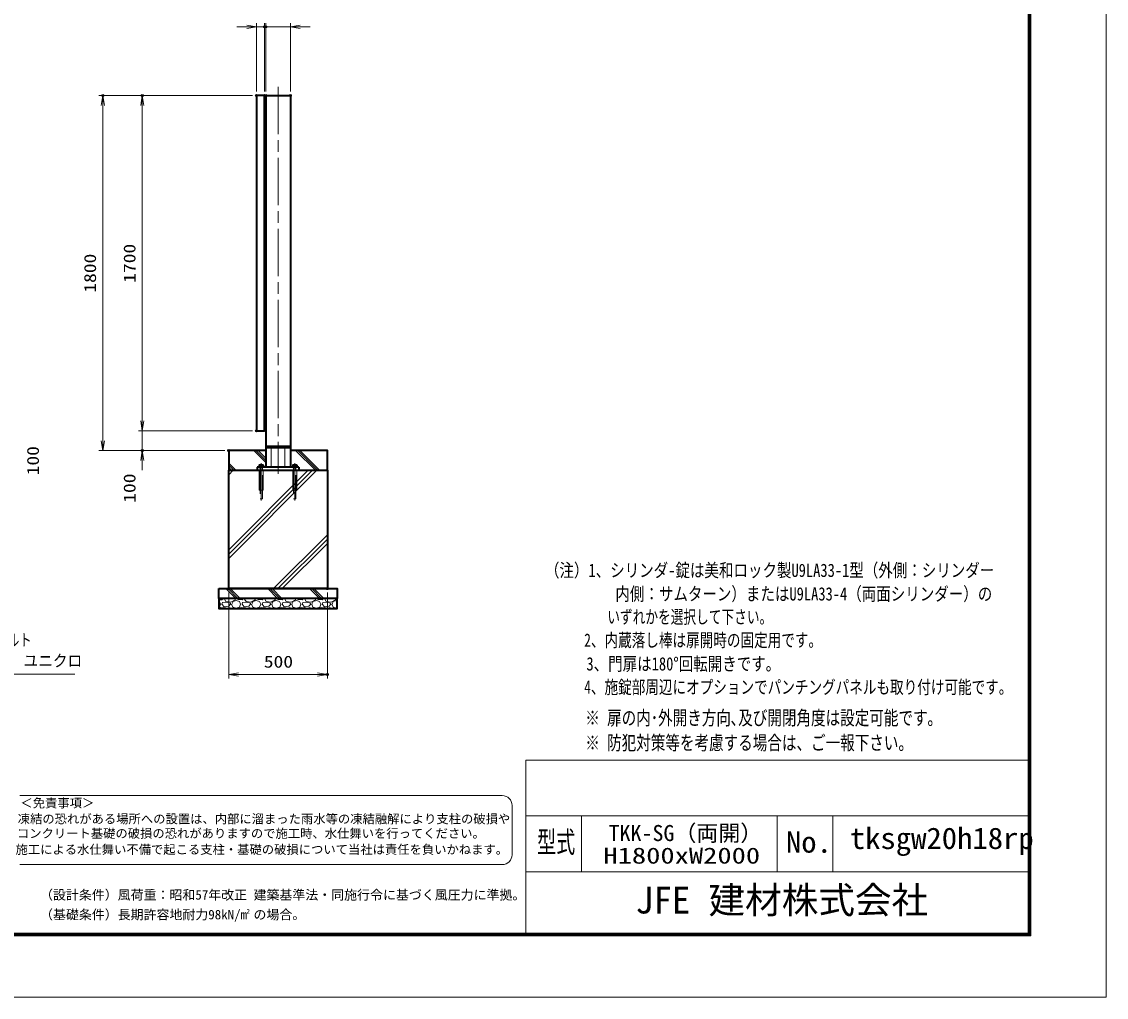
# Model space of a CAD drawing. Units: millimetres at full size. Extents: x -5940 to 5940, y -4200 to 4200.
# Drawn here: x 443 to 5940, y -4200 to 746 of the extents above; entities that cross this region are included whole.
import ezdxf
from ezdxf.enums import TextEntityAlignment as Align

# ---------------------------------------------------------------- set-up
doc = ezdxf.new("R2010")
doc.units = ezdxf.units.MM
doc.header["$LTSCALE"] = 20
doc.header["$PDMODE"] = 32
doc.header["$PDSIZE"] = 10
doc.linetypes.add('DASHED', pattern=[7.5, 6, -1.5])
doc.linetypes.add('USER1', pattern=[18, 12, -1.5, 3, -1.5])
for name, color, linetype, lineweight in [('0-0_D-TTL', 7, 'Continuous', 18), ('0-1_外形線', 7, 'Continuous', 35), ('0-2_隠れ線', 140, 'DASHED', 18), ('0-3_軸線', 200, 'USER1', 15), ('0-5_細線', 2, 'Continuous', 35), ('0-6_寸法線', 4, 'Continuous', 18), ('0-7_0', 7, 'Continuous', 18), ('0-E_ハッチング', 253, 'Continuous', 13), ('1-0_D-TTL-TXT', 7, 'Continuous', 18)]:
    doc.layers.add(name, color=color, linetype=linetype, lineweight=lineweight)
for name, color, linetype in [('0-8_Defpoints', 7, 'Continuous'), ('0-F_文字', 254, 'Continuous'), ('1-1_WAKU', 7, 'Continuous')]:
    doc.layers.add(name, color=color, linetype=linetype)
doc.styles.add('ＭＳ ゴシック', font='')
doc.styles.get('ＭＳ ゴシック').set_extended_font_data('MS Gothic')

# ---------------------------------------------------------------- blocks, each defined once
blk = doc.blocks.new('PROFSP005ACXU6')
at = {"layer": '0-1_外形線'}
for p, q in [((12, 166), (12, 0)), ((199.9, 103.9), (12, 103.9)), ((12, -166), (12, 0)), ((216, 0), (216, 180)), ((199.9, -103.9), (12, -103.9))]:
    blk.add_line(p, q, dxfattribs=at)
for points in [[(108, 207.8), (12, 207.8), (12, 166), (0, 166), (0, 0)], [(108, -207.8), (12, -207.8), (12, -166), (0, -166), (0, 0)], [(216, 180), (199.9, 207.8), (108, 207.8)], [(216, 0), (216, -180), (199.9, -207.8), (108, -207.8)]]:
    blk.add_lwpolyline(points, dxfattribs=at)
for centre, radius, start, end in [((124, 155.9), 92, 325.61587, 34.38413), ((-127.9, 0), 343.9, 342.41211, 17.58789), ((124, -155.9), 92, 325.61587, 34.38413)]:
    blk.add_arc(centre, radius, start, end, dxfattribs=at)
blk = doc.blocks.new('A$C7A822601')
at = {"layer": '0-7_0', "rotation": 90}
blk.add_blockref('PROFSP005ACXU6', (0, 0), dxfattribs=at)
blk = doc.blocks.new('_Open')
at = {"layer": '0-7_0'}
blk.add_line((-20, 3.333), (0, 0), dxfattribs=at)
blk.add_lwpolyline([(-20, -3.333), (0, 0), (-20, 0)], dxfattribs=at)
blk = doc.blocks.new('_DOTSMALL')
at = {"layer": '0-7_0'}
blk.add_line((-1.25, 0), (1.25, 0), dxfattribs=at)
blk = doc.blocks.new('S29')
at = {"layer": '0-6_寸法線'}
for points in [[(-1807068, 57425190.5), (-1820750.4, 57425190.5), (-1829416.6, 57444101.5), (-1829833.2, 57445010.6)], [(-1829265.1, 57444170.9), (-1829833.2, 57445010.6), (-1829568.1, 57444032.1)]]:
    blk.add_lwpolyline(points, dxfattribs=at)
at = {"layer": '0-6_寸法線', "color": 254, "style": 'ＭＳ ゴシック'}
for s, width, p in [('アンカ-ボルト', 0.75, (-1819490.4, 57427687.3)), ('M12×160\u3000ユニクロ', 0.9, (-1819682.4, 57425587.3))]:
    blk.add_text(s, height=1212, dxfattribs=dict(at, width=width)).set_placement(p, align=Align.BOTTOM_LEFT)

msp = doc.modelspace()

# ---------------------------------------------------------------- linework, layer by layer
at = {"layer": '0-0_D-TTL'}
for p, q in [((2998.29, -2997.86), (2998.29, -3874.71)), ((2998.29, -2997.86), (5544, -2997.86)), ((2998.29, -3280.71), (5544, -3280.71)), ((3281.14, -3280.71), (3281.14, -3563.57)), ((4271.14, -3280.71), (4271.14, -3563.57)), ((4554, -3280.71), (4554, -3563.57)), ((2998.29, -3563.57), (5544, -3563.57))]:
    msp.add_line(p, q, dxfattribs=at)
for points in [[(-5940, -4200), (5940, -4200), (5940, 4200), (-5940, 4200)], [(-5558.14, 3889.71), (5558.14, 3889.71), (5558.14, -3888.86), (-5558.14, -3888.86)], [(-5554.61, 3886.18), (5554.61, 3886.18), (5554.61, -3885.32), (-5554.61, -3885.32)], [(-5551.07, 3882.64), (5551.07, 3882.64), (5551.07, -3881.79), (-5551.07, -3881.79)], [(-5547.54, 3879.11), (5547.54, 3879.11), (5547.54, -3878.25), (-5547.54, -3878.25)], [(-5544, 3875.57), (5544, 3875.57), (5544, -3874.71), (-5544, -3874.71)]]:
    msp.add_lwpolyline(points, close=True, dxfattribs=at)
at = {"layer": '0-1_外形線'}
for p, q in [((1679.81, 371.52), (1679.81, -1512.48)), ((1679.81, 371.52), (1804.81, 371.52)), ((1804.81, 371.52), (1804.81, -1512.48)), ((1804.81, -1407.48), (1679.81, -1407.48)), ((1679.81, -1412.48), (1804.81, -1412.48)), ((1707.31, -1407.48), (1707.31, -1412.48)), ((1777.31, -1407.48), (1777.31, -1412.48)), ((1847.31, -1512.48), (1637.31, -1512.48)), ((1637.31, -1512.48), (1637.31, -1528.48)), ((1637.31, -1528.48), (1847.31, -1528.48)), ((1847.31, -1512.48), (1847.31, -1528.48))]:
    msp.add_line(p, q, dxfattribs=at)
for points in [[(1673.81, 371.52), (1633.81, 371.52), (1633.81, -1328.48), (1673.81, -1328.48)], [(1673.81, 306.52), (1679.81, 306.52), (1679.81, 356.52), (1673.81, 356.52)], [(1673.81, -1313.48), (1679.81, -1313.48), (1679.81, -1263.48), (1673.81, -1263.48)], [(1492.31, -1528.48), (1992.31, -1528.48), (1992.31, -2128.48), (1492.31, -2128.48)], [(1442.31, -2128.48), (2042.31, -2128.48), (2042.31, -2178.48), (1442.31, -2178.48)], [(2042.31, -2178.48), (1442.31, -2178.48), (1442.31, -2228.48), (2042.31, -2228.48)]]:
    msp.add_lwpolyline(points, close=True, dxfattribs=at)
msp.add_lwpolyline([(1679.81, -1428.48), (1492.31, -1428.48), (1492.31, -1528.48), (1992.31, -1528.48), (1992.31, -1428.48), (1804.81, -1428.48)], dxfattribs=at)
at = {"layer": '0-2_隠れ線'}
for p, q in [((1707.31, -1512.48), (1707.31, -1412.48)), ((1777.31, -1512.48), (1777.31, -1412.48)), ((1651.31, -1512.48), (1651.31, -1528.48)), ((1651.31, -1528.48), (1651.31, -1672.48)), ((1663.31, -1512.48), (1663.31, -1528.48)), ((1663.31, -1672.48), (1663.31, -1528.48)), ((1817.31, -1528.48), (1817.31, -1628.48)), ((1821.31, -1512.48), (1821.31, -1528.48)), ((1833.31, -1512.48), (1833.31, -1528.48)), ((1833.31, -1672.48), (1833.31, -1528.48)), ((1837.31, -1628.48), (1837.31, -1528.48)), ((1817.31, -1628.48), (1837.31, -1628.48)), ((1651.31, -1672.48), (1663.31, -1672.48))]:
    msp.add_line(p, q, dxfattribs=at)
for points in [[(1647.31, -1528.48), (1647.31, -1628.48), (1667.31, -1628.48), (1667.31, -1528.48)], [(1821.31, -1528.48), (1821.31, -1672.48), (1833.31, -1672.48)]]:
    msp.add_lwpolyline(points, dxfattribs=at)
at = {"layer": '0-3_軸線'}
for p, q in [((1742.31, 415.22), (1742.31, -1546.99)), ((1657.31, -1493.14), (1657.31, -1681.02)), ((1827.31, -1493.14), (1827.31, -1681.02))]:
    msp.add_line(p, q, dxfattribs=at)
at = {"layer": '0-6_寸法線'}
for p, q in [((1583.81, 718.85), (1533.81, 718.85)), ((1633.81, 391.52), (1633.81, 738.85)), ((1633.81, 718.85), (1673.81, 718.85)), ((1673.81, 391.52), (1673.81, 738.85)), ((1673.81, 391.52), (1673.81, 738.85)), ((1679.81, 718.85), (1673.81, 718.85)), ((1679.81, 391.52), (1679.81, 738.85)), ((1679.81, 391.52), (1679.81, 738.85)), ((1804.81, 718.85), (1679.81, 718.85)), ((1804.81, 391.52), (1804.81, 738.85)), ((1854.81, 718.85), (1904.81, 718.85)), ((1613.81, 371.52), (834.59, 371.52)), ((854.59, -1428.48), (854.59, 371.52)), ((1613.81, 371.52), (1034.59, 371.52)), ((1054.59, -1328.48), (1054.59, 371.52)), ((1054.59, -1278.48), (1054.59, -1228.48)), ((1613.81, -1328.48), (1034.59, -1328.48)), ((1613.81, -1328.48), (1034.59, -1328.48)), ((1054.59, -1328.48), (1054.59, -1428.48)), ((1472.31, -1428.48), (834.59, -1428.48)), ((1472.31, -1428.48), (1034.59, -1428.48)), ((1054.59, -1478.48), (1054.59, -1528.48)), ((1492.31, -2148.48), (1492.31, -2583.41)), ((1992.31, -2148.48), (1992.31, -2583.41)), ((1492.31, -2563.41), (1992.31, -2563.41))]:
    msp.add_line(p, q, dxfattribs=at)
at = {"layer": '0-8_Defpoints'}
for p in [(1673.81, 718.85), (1679.81, 718.85), (854.59, 371.52), (1054.59, 371.52), (1633.81, 371.52), (1633.81, 371.52), (1673.81, 371.52), (1679.81, 371.52), (1804.81, 371.52), (1633.81, -1328.48), (1054.59, -1428.48), (1492.31, -1428.48), (1492.31, -2128.48), (1992.31, -2128.48), (1992.31, -2563.41)]:
    msp.add_point(p, dxfattribs=at)
at = {"layer": '0-E_ハッチング'}
for p, q in [((1679.81, -1488.86), (1619.43, -1428.48)), ((1679.81, -1477.98), (1630.31, -1428.48)), ((1679.81, -1467.11), (1641.18, -1428.48)), ((1931.56, -1528.48), (1831.56, -1428.48)), ((1942.44, -1528.48), (1842.44, -1428.48)), ((1953.31, -1528.48), (1853.31, -1428.48)), ((1529.05, -1528.48), (1492.31, -1491.74)), ((1518.18, -1528.48), (1492.31, -1502.61)), ((1507.3, -1528.48), (1492.31, -1513.49)), ((1492.31, -1931.62), (1895.45, -1528.48)), ((1492.31, -1529.11), (1492.93, -1528.48)), ((1492.31, -1953.37), (1917.2, -1528.48)), ((1492.31, -1550.86), (1514.68, -1528.48)), ((1492.31, -1975.12), (1938.95, -1528.48)), ((1719.71, -2128.48), (1992.31, -1855.89)), ((1741.46, -2128.48), (1992.31, -1877.64)), ((1763.21, -2128.48), (1992.31, -1899.39)), ((1528.38, -2178.48), (1478.38, -2128.48)), ((1539.26, -2178.48), (1489.26, -2128.48)), ((1550.13, -2178.48), (1500.13, -2128.48)), ((1740.51, -2178.48), (1690.51, -2128.48)), ((1751.39, -2178.48), (1701.39, -2128.48)), ((1762.26, -2178.48), (1712.26, -2128.48)), ((1952.64, -2178.48), (1902.64, -2128.48)), ((1963.52, -2178.48), (1913.52, -2128.48)), ((1974.39, -2178.48), (1924.39, -2128.48)), ((1442.31, -2184.48), (1458.32, -2185.24)), ((1442.31, -2193.34), (1445.12, -2194.39)), ((1445.12, -2194.39), (1451.21, -2207.6)), ((1458.32, -2185.24), (1467.08, -2178.48)), ((1480.68, -2197.44), (1461.37, -2199.47)), ((1471.53, -2182.2), (1474.87, -2178.48)), ((1478.64, -2194.39), (1471.53, -2182.2)), ((1504.04, -2196.42), (1478.64, -2194.39)), ((1501, -2202.52), (1480.68, -2197.44)), ((1525.38, -2185.24), (1504.04, -2196.42)), ((1508.11, -2207.6), (1514.2, -2193.37)), ((1514.2, -2193.37), (1530.46, -2188.29)), ((1527.31, -2178.48), (1525.38, -2185.24)), ((1530.46, -2188.29), (1546.72, -2194.39)), ((1536.17, -2178.48), (1538.59, -2184.23)), ((1538.59, -2184.23), (1559.92, -2185.24)), ((1546.72, -2194.39), (1552.81, -2207.6)), ((1559.92, -2185.24), (1568.68, -2178.48)), ((1582.28, -2197.44), (1562.97, -2199.47)), ((1573.13, -2182.2), (1576.47, -2178.48)), ((1580.24, -2194.39), (1573.13, -2182.2)), ((1605.64, -2196.42), (1580.24, -2194.39)), ((1602.6, -2202.52), (1582.28, -2197.44)), ((1626.98, -2185.24), (1605.64, -2196.42)), ((1609.71, -2207.6), (1615.8, -2193.37)), ((1615.8, -2193.37), (1632.06, -2188.29)), ((1628.91, -2178.48), (1626.98, -2185.24)), ((1632.06, -2188.29), (1648.32, -2194.39)), ((1637.77, -2178.48), (1640.19, -2184.23)), ((1640.19, -2184.23), (1661.52, -2185.24)), ((1648.32, -2194.39), (1654.41, -2207.6)), ((1661.52, -2185.24), (1670.28, -2178.48)), ((1683.88, -2197.44), (1664.57, -2199.47)), ((1674.73, -2182.2), (1678.07, -2178.48)), ((1681.84, -2194.39), (1674.73, -2182.2)), ((1707.24, -2196.42), (1681.84, -2194.39)), ((1704.2, -2202.52), (1683.88, -2197.44)), ((1728.58, -2185.24), (1707.24, -2196.42)), ((1711.31, -2207.6), (1717.4, -2193.37)), ((1717.4, -2193.37), (1733.66, -2188.29)), ((1730.51, -2178.48), (1728.58, -2185.24)), ((1733.66, -2188.29), (1749.92, -2194.39)), ((1739.37, -2178.48), (1741.79, -2184.23)), ((1741.79, -2184.23), (1763.12, -2185.24)), ((1749.92, -2194.39), (1756.01, -2207.6)), ((1763.12, -2185.24), (1771.88, -2178.48)), ((1785.48, -2197.44), (1766.17, -2199.47)), ((1776.33, -2182.2), (1779.67, -2178.48)), ((1783.44, -2194.39), (1776.33, -2182.2)), ((1808.84, -2196.42), (1783.44, -2194.39)), ((1805.8, -2202.52), (1785.48, -2197.44)), ((1830.18, -2185.24), (1808.84, -2196.42)), ((1812.91, -2207.6), (1819, -2193.37)), ((1819, -2193.37), (1835.26, -2188.29)), ((1832.11, -2178.48), (1830.18, -2185.24)), ((1835.26, -2188.29), (1851.52, -2194.39)), ((1840.97, -2178.48), (1843.39, -2184.23)), ((1843.39, -2184.23), (1864.72, -2185.24)), ((1851.52, -2194.39), (1857.61, -2207.6)), ((1864.72, -2185.24), (1873.48, -2178.48)), ((1887.08, -2197.44), (1867.77, -2199.47)), ((1877.93, -2182.2), (1881.27, -2178.48)), ((1885.04, -2194.39), (1877.93, -2182.2)), ((1910.44, -2196.42), (1885.04, -2194.39)), ((1907.4, -2202.52), (1887.08, -2197.44)), ((1931.78, -2185.24), (1910.44, -2196.42)), ((1914.51, -2207.6), (1920.6, -2193.37)), ((1920.6, -2193.37), (1936.86, -2188.29)), ((1933.71, -2178.48), (1931.78, -2185.24)), ((1936.86, -2188.29), (1953.12, -2194.39)), ((1942.57, -2178.48), (1944.99, -2184.23)), ((1944.99, -2184.23), (1966.32, -2185.24)), ((1953.12, -2194.39), (1959.21, -2207.6)), ((1966.32, -2185.24), (1975.08, -2178.48)), ((1988.68, -2197.44), (1969.37, -2199.47)), ((1979.53, -2182.2), (1982.87, -2178.48)), ((1986.64, -2194.39), (1979.53, -2182.2)), ((2012.04, -2196.42), (1986.64, -2194.39)), ((2009, -2202.52), (1988.68, -2197.44)), ((2033.38, -2185.24), (2012.04, -2196.42)), ((2016.11, -2207.6), (2022.2, -2193.37)), ((2022.2, -2193.37), (2038.46, -2188.29)), ((2035.31, -2178.48), (2033.38, -2185.24)), ((2038.46, -2188.29), (2042.31, -2189.74)), ((1442.31, -2222.94), (1446.13, -2221.82)), ((1446.13, -2221.82), (1451.21, -2207.6)), ((1453.24, -2223.85), (1448.17, -2228.48)), ((1477.63, -2225.88), (1453.24, -2223.85)), ((1458.32, -2207.6), (1461.37, -2199.47)), ((1469.5, -2219.79), (1458.32, -2207.6)), ((1492.87, -2217.76), (1469.5, -2219.79)), ((1479.21, -2228.48), (1477.63, -2225.88)), ((1494.9, -2223.85), (1487.79, -2226.9)), ((1487.79, -2226.9), (1488.42, -2228.48)), ((1502.01, -2207.6), (1492.87, -2217.76)), ((1507.09, -2227.92), (1494.9, -2223.85)), ((1502.01, -2207.6), (1501, -2202.52)), ((1506.15, -2228.48), (1507.09, -2227.92)), ((1507.09, -2207.6), (1513.19, -2221.82)), ((1513.19, -2221.82), (1530.46, -2226.9)), ((1530.46, -2226.9), (1547.73, -2221.82)), ((1547.73, -2221.82), (1552.81, -2207.6)), ((1554.84, -2223.85), (1549.77, -2228.48)), ((1579.23, -2225.88), (1554.84, -2223.85)), ((1559.92, -2207.6), (1562.97, -2199.47)), ((1571.1, -2219.79), (1559.92, -2207.6)), ((1594.47, -2217.76), (1571.1, -2219.79)), ((1580.81, -2228.48), (1579.23, -2225.88)), ((1596.5, -2223.85), (1589.39, -2226.9)), ((1589.39, -2226.9), (1590.02, -2228.48)), ((1603.61, -2207.6), (1594.47, -2217.76)), ((1608.69, -2227.92), (1596.5, -2223.85)), ((1603.61, -2207.6), (1602.6, -2202.52)), ((1607.75, -2228.48), (1608.69, -2227.92)), ((1608.69, -2207.6), (1614.79, -2221.82)), ((1614.79, -2221.82), (1632.06, -2226.9)), ((1632.06, -2226.9), (1649.33, -2221.82)), ((1649.33, -2221.82), (1654.41, -2207.6)), ((1656.44, -2223.85), (1651.37, -2228.48)), ((1680.83, -2225.88), (1656.44, -2223.85)), ((1661.52, -2207.6), (1664.57, -2199.47)), ((1672.7, -2219.79), (1661.52, -2207.6)), ((1696.07, -2217.76), (1672.7, -2219.79)), ((1682.41, -2228.48), (1680.83, -2225.88)), ((1698.1, -2223.85), (1690.99, -2226.9)), ((1690.99, -2226.9), (1691.62, -2228.48)), ((1705.21, -2207.6), (1696.07, -2217.76)), ((1710.29, -2227.92), (1698.1, -2223.85)), ((1705.21, -2207.6), (1704.2, -2202.52)), ((1709.35, -2228.48), (1710.29, -2227.92)), ((1710.29, -2207.6), (1716.39, -2221.82)), ((1716.39, -2221.82), (1733.66, -2226.9)), ((1733.66, -2226.9), (1750.93, -2221.82)), ((1750.93, -2221.82), (1756.01, -2207.6)), ((1758.04, -2223.85), (1752.97, -2228.48)), ((1782.43, -2225.88), (1758.04, -2223.85)), ((1763.12, -2207.6), (1766.17, -2199.47)), ((1774.3, -2219.79), (1763.12, -2207.6)), ((1797.67, -2217.76), (1774.3, -2219.79)), ((1784.01, -2228.48), (1782.43, -2225.88)), ((1799.7, -2223.85), (1792.59, -2226.9)), ((1792.59, -2226.9), (1793.22, -2228.48)), ((1806.81, -2207.6), (1797.67, -2217.76)), ((1811.89, -2227.92), (1799.7, -2223.85)), ((1806.81, -2207.6), (1805.8, -2202.52)), ((1810.95, -2228.48), (1811.89, -2227.92)), ((1811.89, -2207.6), (1817.99, -2221.82)), ((1817.99, -2221.82), (1835.26, -2226.9)), ((1835.26, -2226.9), (1852.53, -2221.82)), ((1852.53, -2221.82), (1857.61, -2207.6)), ((1859.64, -2223.85), (1854.57, -2228.48)), ((1884.03, -2225.88), (1859.64, -2223.85)), ((1864.72, -2207.6), (1867.77, -2199.47)), ((1875.9, -2219.79), (1864.72, -2207.6)), ((1899.27, -2217.76), (1875.9, -2219.79)), ((1885.61, -2228.48), (1884.03, -2225.88)), ((1901.3, -2223.85), (1894.19, -2226.9)), ((1894.19, -2226.9), (1894.82, -2228.48)), ((1908.41, -2207.6), (1899.27, -2217.76)), ((1913.49, -2227.92), (1901.3, -2223.85)), ((1908.41, -2207.6), (1907.4, -2202.52)), ((1912.55, -2228.48), (1913.49, -2227.92)), ((1913.49, -2207.6), (1919.59, -2221.82)), ((1919.59, -2221.82), (1936.86, -2226.9)), ((1936.86, -2226.9), (1954.13, -2221.82)), ((1954.13, -2221.82), (1959.21, -2207.6)), ((1961.24, -2223.85), (1956.17, -2228.48)), ((1985.63, -2225.88), (1961.24, -2223.85)), ((1966.32, -2207.6), (1969.37, -2199.47)), ((1977.5, -2219.79), (1966.32, -2207.6)), ((2000.87, -2217.76), (1977.5, -2219.79)), ((1987.21, -2228.48), (1985.63, -2225.88)), ((2002.9, -2223.85), (1995.79, -2226.9)), ((1995.79, -2226.9), (1996.42, -2228.48)), ((2010.01, -2207.6), (2000.87, -2217.76)), ((2015.09, -2227.92), (2002.9, -2223.85)), ((2010.01, -2207.6), (2009, -2202.52)), ((2014.15, -2228.48), (2015.09, -2227.92)), ((2015.09, -2207.6), (2021.19, -2221.82)), ((2021.19, -2221.82), (2038.46, -2226.9)), ((2038.46, -2226.9), (2042.31, -2225.77))]:
    msp.add_line(p, q, dxfattribs=at)
at = {"layer": '1-0_D-TTL-TXT', "color": 2}
for p, q in [((2878.63, -3177.42), (433.08, -3177.42)), ((2928.63, -3477.42), (2928.63, -3227.42)), ((433.08, -3527.42), (2878.63, -3527.42))]:
    msp.add_line(p, q, dxfattribs=at)
for centre, start, end in [((2878.63, -3227.42), 0, 90), ((2878.63, -3477.42), 270, 0)]:
    msp.add_arc(centre, 50, start, end, dxfattribs=at)

# ---------------------------------------------------------------- block references
at = {"layer": '0-5_細線', "xscale": 0.05, "yscale": 0.05}
for p in [(1657.31, -1512.48), (1827.31, -1512.48)]:
    msp.add_blockref('A$C7A822601', p, dxfattribs=at)
at = {"layer": '0-6_寸法線'}
for name, p, xscale, yscale in [('_Open', (1633.81, 718.85), 2.5, 2.5), ('_DOTSMALL', (1673.81, 718.85), 2.5, 2.5), ('_DOTSMALL', (1679.81, 718.85), 2.5, 2.5), ('S29', (91065.38, -2873821.65), 0.05, 0.05), ('_Open', (1992.31, -2563.41), 2.5, 2.5)]:
    msp.add_blockref(name, p, dxfattribs=dict(at, xscale=xscale, yscale=yscale))
at = {"layer": '0-6_寸法線', "xscale": 2.5, "yscale": 2.5}
for name, p, rotation in [('_DOTSMALL', (1673.81, 718.85), 180), ('_DOTSMALL', (1679.81, 718.85), 180), ('_Open', (1804.81, 718.85), 180), ('_Open', (854.59, 371.52), 90), ('_Open', (1054.59, 371.52), 90), ('_Open', (1054.59, -1328.48), 270), ('_Open', (1054.59, -1328.48), 270), ('_Open', (854.59, -1428.48), 270), ('_Open', (1054.59, -1428.48), 90), ('_Open', (1492.31, -2563.41), 180)]:
    msp.add_blockref(name, p, dxfattribs=dict(at, rotation=rotation))

# ---------------------------------------------------------------- texts
at = {"layer": '0-6_寸法線', "color": 254, "style": 'ＭＳ ゴシック', "width": 1.2}
for s, p in [('1800', (838.25, -628.08)), ('1700', (1038.25, -578.08)), ('100', (548.77, -1554.08)), ('100', (1038.25, -1693.16))]:
    msp.add_text(s, height=60.56, rotation=90, dxfattribs=at).set_placement(p, align=Align.BOTTOM_LEFT)
msp.add_text('500', height=60.56, dxfattribs=at).set_placement((1670.31, -2547.07), align=Align.BOTTOM_LEFT)
at = {"layer": '0-F_文字', "style": 'ＭＳ ゴシック'}
for s, height, width, p in [('（注）1、シリンダ-錠は美和ロック製U9LA33-1型（外側：シリンダー', 67.35, 0.8, (3095.13, -2089.21)), ('\u3000       内側：サムターン）またはU9LA33-4（両面シリンダー）の', 67.35, 0.8, (3122.01, -2208.68)), ('\u3000\u3000     いずれかを選択して下さい。', 67.35, 0.7, (3122.01, -2325.45)), ('     2、内蔵落し棒は扉開時の固定用です。', 67.35, 0.75, (3122.01, -2443.39)), ('     3、門扉は180°回転開きです。', 67.35, 0.8, (3122.01, -2563.39)), ('     4、施錠部周辺にオプションでパンチングパネルも取り付け可能です。', 67.35, 0.75, (3122.01, -2681.33)), ('※ 扉の内･外開き方向､及び開閉角度は設定可能です｡', 72.16, 0.75, (3299.43, -2841.1)), ('※ 防犯対策等を考慮する場合は、ご一報下さい。', 72.16, 0.75, (3299.43, -2967.47))]:
    msp.add_text(s, height=height, dxfattribs=dict(at, width=width)).set_placement(p, align=Align.BOTTOM_LEFT)
at = {"layer": '1-0_D-TTL-TXT', "style": 'ＭＳ ゴシック'}
for s, height, p in [('＜免責事項＞ \u3000\u3000', 45.75, (436.78, -3251.6)), ('凍結の恐れがある場所への設置は、内部に溜まった雨水等の凍結融解により支柱の破損や', 45.75, (423.26, -3332.09)), ('コンクリート基礎の破損の恐れがありますので施工時、水仕舞いを行ってください。', 45.75, (419.15, -3405.52)), ('施工による水仕舞い不備で起こる支柱・基礎の破損について当社は責任を負いかねます。 ', 45.75, (412.16, -3487.01)), ('JFE 建材株式会社', 136.1, (3553.22, -3816.03)), ('（設計条件）風荷重：昭和57年改正 建築基準法・同施行令に基づく風圧力に準拠。', 48.09, (536.29, -3719.1)), ('（基礎条件）長期許容地耐力98kN/m の場合。', 48.09, (536.29, -3819.1)), ('2', 24.05, (1581.7, -3783.3))]:
    msp.add_text(s, height=height, dxfattribs=at).set_placement(p, align=Align.BOTTOM_LEFT)
for s, height, width, p in [('型式', 108.9, 0.65, (3055.23, -3499.65)), ('tksgw20h18rp', 108.8, 1.05, (4639.8, -3480.79)), ('No.', 108.8, 1.05, (4316.4, -3499.65))]:
    msp.add_text(s, height=height, dxfattribs=dict(at, width=width)).set_placement(p, align=Align.BOTTOM_LEFT)
at = {"layer": '1-1_WAKU', "style": 'ＭＳ ゴシック'}
msp.add_text('TKK-SG（両開）', height=81.64, dxfattribs=at).set_placement((3417.9, -3432.67), align=Align.BOTTOM_LEFT)
at = {"layer": '1-1_WAKU', "style": 'ＭＳ ゴシック', "width": 1.3}
msp.add_text('H1800xW2000', height=81.64, dxfattribs=at).set_placement((3391.46, -3546.87), align=Align.BOTTOM_LEFT)

doc.saveas('drawing.dxf')
